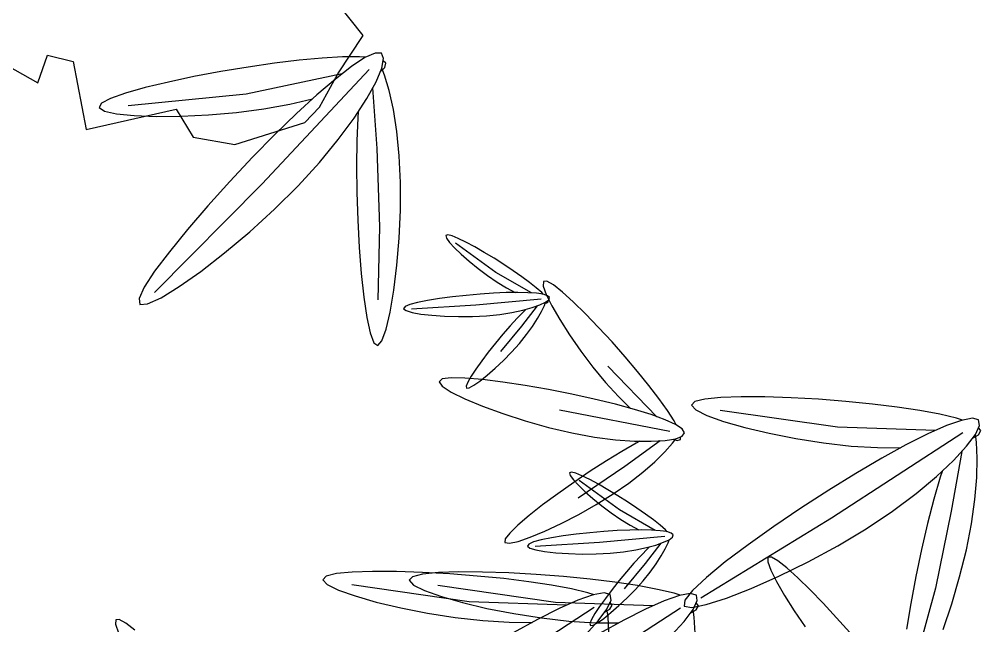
# Model space of a CAD drawing. Extents: x 302512 to 1034855, y -184136 to 410364.
# Drawn here: x 618865 to 622013, y 103171 to 105155 of the extents above; entities that cross this region are included whole.
import ezdxf

# ---------------------------------------------------------------- set-up
doc = ezdxf.new("R2010")
doc.units = 0
doc.header["$MEASUREMENT"] = 0
for name, color, linetype in [('LAYER3', 251, 'Continuous'), ('坐椅', 7, 'Continuous'), ('树', 80, 'Continuous'), ('绿化', 97, 'Continuous'), ('绿地', 3, 'Continuous'), ('铺地', 8, 'Continuous')]:
    doc.layers.add(name, color=color, linetype=linetype)
doc.styles.add('2', font='simplex.shx', dxfattribs={"width": 0.7, "height": 1.2})
doc.styles.add('DIM_FONT', font='SIMPLEX.shx', dxfattribs={"width": 0.8})
doc.styles.add('P5', font='', dxfattribs={"width": 0.8, "height": 4})
doc.styles.get('P5').set_extended_font_data('FangSong_GB2312')

# ---------------------------------------------------------------- blocks, each defined once
blk = doc.blocks.new('_F43BVI')
at = {"layer": '绿地'}
for p, q in [((-0.6254, 0.912), (-0.6301, 0.9103)), ((-0.6209, 0.9073), (-0.6254, 0.912)), ((-0.6121, 0.9016), (-0.6226, 0.9033)), ((-0.6194, 0.8989), (-0.6209, 0.9073)), ((-0.5908, 0.8957), (-0.6121, 0.9016)), ((-0.6469, 0.8927), (-0.652, 0.8856)), ((-0.5656, 0.8867), (-0.5908, 0.8957)), ((-0.652, 0.8856), (-0.6643, 0.8655)), ((-0.63, 0.8875), (-0.5744, 0.6792)), ((-0.606, 0.8783), (-0.5323, 0.839)), ((-0.5375, 0.8748), (-0.5656, 0.8867)), ((-0.5071, 0.8599), (-0.5375, 0.8748)), ((-0.6643, 0.8655), (-0.6776, 0.8409)), ((-0.6448, 0.8527), (-0.6909, 0.7259)), ((-0.4752, 0.8422), (-0.5071, 0.8599)), ((-0.6776, 0.8409), (-0.6918, 0.8126)), ((-0.5885, 0.8439), (-0.5817, 0.839)), ((-0.5817, 0.839), (-0.5555, 0.8212)), ((-0.5323, 0.839), (-0.4385, 0.7854)), ((-0.4428, 0.8219), (-0.4752, 0.8422)), ((-0.411, 0.8001), (-0.4428, 0.8219)), ((-0.6918, 0.8126), (-0.7064, 0.7813)), ((-0.5555, 0.8212), (-0.5264, 0.8026)), ((-0.6471, 0.7696), (-0.6369, 0.7999)), ((-0.5264, 0.8026), (-0.495, 0.7836)), ((-0.3809, 0.7776), (-0.411, 0.8001)), ((-0.495, 0.7836), (-0.4621, 0.7647)), ((-0.4385, 0.7854), (-0.3542, 0.73)), ((-0.7064, 0.7813), (-0.7212, 0.7477)), ((-0.6605, 0.7357), (-0.6471, 0.7696)), ((-0.4621, 0.7647), (-0.429, 0.7465)), ((-0.7212, 0.7477), (-0.7357, 0.7126)), ((-0.429, 0.7465), (-0.397, 0.7299)), ((-0.6764, 0.7009), (-0.6605, 0.7357)), ((-0.6909, 0.7259), (-0.7631, 0.5792)), ((-0.7357, 0.7126), (-0.7494, 0.6774)), ((-0.6939, 0.6665), (-0.6764, 0.7009)), ((-0.7494, 0.6774), (-0.7617, 0.6436)), ((-0.5744, 0.6792), (-0.5255, 0.4738)), ((-0.7122, 0.6338), (-0.6939, 0.6665)), ((-0.4168, 0.654), (-0.4419, 0.6431)), ((-0.7617, 0.6436), (-0.7721, 0.6124)), ((-0.4419, 0.6431), (-0.4666, 0.6317)), ((-0.7304, 0.6042), (-0.7122, 0.6338)), ((-0.4666, 0.6317), (-0.4899, 0.6204)), ((-0.7721, 0.6124), (-0.7799, 0.5854)), ((-0.4899, 0.6204), (-0.5109, 0.6094)), ((-0.7473, 0.579), (-0.7304, 0.6042)), ((-0.5284, 0.5994), (-0.5415, 0.5907)), ((-0.5109, 0.6094), (-0.5284, 0.5994)), ((-0.4692, 0.5906), (-0.4433, 0.5983)), ((-0.7799, 0.5854), (-0.7845, 0.564)), ((-0.5492, 0.5837), (-0.5504, 0.579)), ((-0.5415, 0.5907), (-0.5492, 0.5837)), ((-0.5148, 0.5798), (-0.4934, 0.5843)), ((-0.4934, 0.5843), (-0.4692, 0.5906)), ((-0.7623, 0.5597), (-0.7473, 0.579)), ((-0.5504, 0.579), (-0.5444, 0.5769)), ((-0.5444, 0.5769), (-0.5322, 0.5772)), ((-0.5322, 0.5772), (-0.5148, 0.5798)), ((-0.7845, 0.564), (-0.7855, 0.5497)), ((-0.7742, 0.5475), (-0.7623, 0.5597)), ((-0.7855, 0.5497), (-0.7821, 0.5439)), ((-0.7821, 0.5439), (-0.7742, 0.5475)), ((-0.7568, 0.5043), (-0.8323, 0.3687)), ((-0.8048, 0.504), (-0.8263, 0.4965)), ((-0.7855, 0.51), (-0.8048, 0.504)), ((-0.7691, 0.5143), (-0.7855, 0.51)), ((-0.7629, 0.5154), (-0.7691, 0.5143)), ((-0.7456, 0.5049), (-0.7422, 0.51)), ((-0.7421, 0.5146), (-0.7454, 0.5161)), ((-0.7405, 0.5026), (-0.745, 0.5088)), ((-0.7422, 0.51), (-0.7421, 0.5146)), ((-0.7819, 0.4936), (-0.8692, 0.4511)), ((-0.8263, 0.4965), (-0.8495, 0.4876)), ((-0.7324, 0.4889), (-0.7405, 0.5026)), ((-0.874, 0.4776), (-0.899, 0.4667)), ((-0.8495, 0.4876), (-0.874, 0.4776)), ((-0.749, 0.4875), (-0.7305, 0.4302)), ((-0.7239, 0.4717), (-0.7324, 0.4889)), ((-0.899, 0.4667), (-0.9237, 0.4554)), ((-0.7153, 0.4514), (-0.7239, 0.4717)), ((-0.5166, 0.4673), (-0.5213, 0.4656)), ((-0.5121, 0.4627), (-0.5166, 0.4673)), ((-0.9237, 0.4554), (-0.9471, 0.444)), ((-0.8486, 0.441), (-0.8247, 0.4519)), ((-0.8247, 0.4519), (-0.8042, 0.4624)), ((-0.7571, 0.4609), (-0.7561, 0.455)), ((-0.7561, 0.455), (-0.7514, 0.4327)), ((-0.707, 0.4285), (-0.7153, 0.4514)), ((-0.6385, 0.4514), (-0.6483, 0.4449)), ((-0.6215, 0.4528), (-0.6418, 0.3646)), ((-0.63, 0.4564), (-0.6385, 0.4514)), ((-0.6267, 0.4581), (-0.63, 0.4564)), ((-0.6121, 0.4545), (-0.6156, 0.4572)), ((-0.6053, 0.4482), (-0.6121, 0.4545)), ((-0.5033, 0.457), (-0.5138, 0.4587)), ((-0.5107, 0.4543), (-0.5121, 0.4627)), ((-0.482, 0.4511), (-0.5033, 0.457)), ((-0.9471, 0.444), (-0.968, 0.433)), ((-0.8742, 0.431), (-0.8486, 0.441)), ((-0.6338, 0.4428), (-0.6758, 0.4048)), ((-0.6483, 0.4449), (-0.6592, 0.4372)), ((-0.6144, 0.4447), (-0.5948, 0.4156)), ((-0.5977, 0.4399), (-0.6053, 0.4482)), ((-0.5896, 0.4299), (-0.5977, 0.4399)), ((-0.5432, 0.4409), (-0.5555, 0.4208)), ((-0.5381, 0.448), (-0.5432, 0.4409)), ((-0.5212, 0.4428), (-0.4656, 0.2346)), ((-0.968, 0.433), (-0.9856, 0.423)), ((-0.9005, 0.4219), (-0.8742, 0.431)), ((-0.7514, 0.4327), (-0.7457, 0.4085)), ((-0.7305, 0.4302), (-0.7088, 0.3556)), ((-0.6994, 0.4034), (-0.707, 0.4285)), ((-0.6707, 0.4284), (-0.6828, 0.4189)), ((-0.6592, 0.4372), (-0.6707, 0.4284)), ((-0.6147, 0.4285), (-0.6131, 0.4253)), ((-0.6131, 0.4253), (-0.6069, 0.4136)), ((-0.5813, 0.4184), (-0.5896, 0.4299)), ((-0.9987, 0.4143), (-1.0063, 0.4073)), ((-0.9856, 0.423), (-0.9987, 0.4143)), ((-0.9506, 0.4079), (-0.9264, 0.4142)), ((-0.9264, 0.4142), (-0.9005, 0.4219)), ((-0.6828, 0.4189), (-0.6951, 0.4087)), ((-0.6627, 0.4025), (-0.651, 0.4124)), ((-0.651, 0.4124), (-0.6413, 0.4217)), ((-0.6069, 0.4136), (-0.5997, 0.4009)), ((-0.5948, 0.4156), (-0.5705, 0.3773)), ((-0.573, 0.4056), (-0.5813, 0.4184)), ((-0.5555, 0.4208), (-0.5689, 0.3962)), ((-1.0063, 0.4073), (-1.0075, 0.4026)), ((-1.0075, 0.4026), (-1.0016, 0.4005)), ((-1.0016, 0.4005), (-0.9894, 0.4008)), ((-0.9894, 0.4008), (-0.9719, 0.4034)), ((-0.9787, 0.4003), (-0.9808, 0.4006)), ((-0.9791, 0.3942), (-0.978, 0.3977)), ((-0.978, 0.3977), (-0.9787, 0.4003)), ((-0.9719, 0.4034), (-0.9506, 0.4079)), ((-0.7457, 0.4085), (-0.7389, 0.3829)), ((-0.6758, 0.4048), (-0.7315, 0.3646)), ((-0.7071, 0.3983), (-0.7183, 0.3882)), ((-0.6951, 0.4087), (-0.7071, 0.3983)), ((-0.6927, 0.3766), (-0.6994, 0.4034)), ((-0.6754, 0.3927), (-0.6627, 0.4025)), ((-0.5997, 0.4009), (-0.5918, 0.3877)), ((-0.536, 0.408), (-0.5821, 0.2813)), ((-0.5649, 0.3917), (-0.573, 0.4056)), ((-1.0023, 0.3906), (-1.0121, 0.3842)), ((-0.9853, 0.3921), (-1.0056, 0.3039)), ((-0.9938, 0.3957), (-1.0023, 0.3906)), ((-0.9905, 0.3973), (-0.9938, 0.3957)), ((-0.9758, 0.3938), (-0.9794, 0.3965)), ((-0.9691, 0.3874), (-0.9758, 0.3938)), ((-0.9615, 0.3791), (-0.9691, 0.3874)), ((-0.7183, 0.3882), (-0.7283, 0.3787)), ((-0.6887, 0.3834), (-0.6754, 0.3927)), ((-0.5918, 0.3877), (-0.5833, 0.3742)), ((-0.5689, 0.3962), (-0.583, 0.3679)), ((-0.5574, 0.3773), (-0.5649, 0.3917)), ((-0.9976, 0.3821), (-1.0396, 0.3441)), ((-1.0229, 0.3764), (-1.0345, 0.3677)), ((-1.0121, 0.3842), (-1.0229, 0.3764)), ((-0.9782, 0.3839), (-0.9585, 0.3549)), ((-0.9534, 0.3692), (-0.9615, 0.3791)), ((-0.7389, 0.3829), (-0.7314, 0.3567)), ((-0.7283, 0.3787), (-0.7365, 0.3702)), ((-0.7144, 0.3674), (-0.7019, 0.3748)), ((-0.7019, 0.3748), (-0.6887, 0.3834)), ((-0.6872, 0.3494), (-0.6927, 0.3766)), ((-0.5833, 0.3742), (-0.5746, 0.361)), ((-0.5507, 0.3631), (-0.5574, 0.3773)), ((-1.0466, 0.3581), (-1.0589, 0.348)), ((-1.0345, 0.3677), (-1.0466, 0.3581)), ((-1.0148, 0.3517), (-1.005, 0.361)), ((-0.9784, 0.3677), (-0.9769, 0.3646)), ((-0.9769, 0.3646), (-0.9707, 0.3528)), ((-0.9451, 0.3577), (-0.9534, 0.3692)), ((-0.7424, 0.3632), (-0.7456, 0.358)), ((-0.7456, 0.358), (-0.7455, 0.3552)), ((-0.7365, 0.3702), (-0.7424, 0.3632)), ((-0.735, 0.3572), (-0.7257, 0.3614)), ((-0.7257, 0.3614), (-0.7144, 0.3674)), ((-0.6418, 0.3646), (-0.664, 0.2787)), ((-0.583, 0.3679), (-0.5977, 0.3366)), ((-0.5746, 0.361), (-0.566, 0.3485)), ((-0.5449, 0.3497), (-0.5507, 0.3631)), ((-1.0589, 0.348), (-1.0709, 0.3376)), ((-1.0264, 0.3418), (-1.0148, 0.3517)), ((-0.9707, 0.3528), (-0.9635, 0.3402)), ((-0.9585, 0.3549), (-0.9342, 0.3165)), ((-0.9367, 0.3448), (-0.9451, 0.3577)), ((-0.9287, 0.3309), (-0.9367, 0.3448)), ((-0.7455, 0.3552), (-0.7419, 0.355)), ((-0.7419, 0.355), (-0.735, 0.3572)), ((-0.7314, 0.3567), (-0.7234, 0.3307)), ((-0.6829, 0.3227), (-0.6872, 0.3494)), ((-0.566, 0.3485), (-0.5579, 0.3374)), ((-0.5541, 0.3545), (-0.5589, 0.3529)), ((-0.5497, 0.3499), (-0.5541, 0.3545)), ((-0.5409, 0.3442), (-0.5513, 0.3459)), ((-0.5482, 0.3415), (-0.5497, 0.3499)), ((-0.5404, 0.3377), (-0.5449, 0.3497)), ((-0.5384, 0.3249), (-0.5282, 0.3553)), ((-1.0396, 0.3441), (-1.0953, 0.3039)), ((-1.0709, 0.3376), (-1.0821, 0.3274)), ((-1.0524, 0.3226), (-1.0392, 0.332)), ((-1.0392, 0.332), (-1.0264, 0.3418)), ((-0.9635, 0.3402), (-0.9556, 0.327)), ((-0.5977, 0.3366), (-0.6124, 0.303)), ((-0.5756, 0.3352), (-0.5808, 0.3281)), ((-0.5579, 0.3374), (-0.5505, 0.3281)), ((-0.5195, 0.3383), (-0.5409, 0.3442)), ((-0.5374, 0.3279), (-0.5404, 0.3377)), ((-1.0821, 0.3274), (-1.0921, 0.3179)), ((-1.0657, 0.3141), (-1.0524, 0.3226)), ((-0.9556, 0.327), (-0.9471, 0.3135)), ((-0.9212, 0.3166), (-0.9287, 0.3309)), ((-0.7234, 0.3307), (-0.7152, 0.3061)), ((-0.6798, 0.2979), (-0.6829, 0.3227)), ((-0.5808, 0.3281), (-0.593, 0.308)), ((-0.5587, 0.33), (-0.5031, 0.1218)), ((-0.5518, 0.2911), (-0.5384, 0.3249)), ((-0.5505, 0.3281), (-0.5444, 0.3213)), ((-0.5444, 0.3213), (-0.5397, 0.3175)), ((-0.5362, 0.3209), (-0.5374, 0.3279)), ((-0.5369, 0.3173), (-0.5362, 0.3209)), ((-1.1003, 0.3094), (-1.1062, 0.3024)), ((-1.0921, 0.3179), (-1.1003, 0.3094)), ((-1.0895, 0.3007), (-1.0782, 0.3067)), ((-1.0782, 0.3067), (-1.0657, 0.3141)), ((-0.9471, 0.3135), (-0.9384, 0.3002)), ((-0.9144, 0.3023), (-0.9212, 0.3166)), ((-0.7152, 0.3061), (-0.707, 0.2839)), ((-0.593, 0.308), (-0.6064, 0.2835)), ((-0.5397, 0.3175), (-0.5369, 0.3173)), ((-1.1062, 0.3024), (-1.1094, 0.2973)), ((-1.1094, 0.2973), (-1.1093, 0.2945)), ((-1.1093, 0.2945), (-1.1056, 0.2942)), ((-1.1056, 0.2942), (-1.0988, 0.2964)), ((-1.0988, 0.2964), (-1.0895, 0.3007)), ((-1.0056, 0.3039), (-1.0278, 0.218)), ((-0.9384, 0.3002), (-0.9298, 0.2878)), ((-0.9087, 0.2889), (-0.9144, 0.3023)), ((-0.6782, 0.2761), (-0.6798, 0.2979)), ((-0.6124, 0.303), (-0.6269, 0.268)), ((-0.5735, 0.2952), (-0.6196, 0.1685)), ((-1.3608, 0.2896), (-1.3651, 0.2869)), ((-1.3554, 0.2862), (-1.3608, 0.2896)), ((-1.3455, 0.2827), (-1.3561, 0.2819)), ((-1.352, 0.2784), (-1.3554, 0.2862)), ((-1.3234, 0.2821), (-1.3455, 0.2827)), ((-1.2968, 0.2794), (-1.3234, 0.2821)), ((-1.2666, 0.2745), (-1.2968, 0.2794)), ((-0.9298, 0.2878), (-0.9217, 0.2766)), ((-0.9042, 0.277), (-0.9087, 0.2889)), ((-0.707, 0.2839), (-0.6994, 0.2652)), ((-0.5821, 0.2813), (-0.6544, 0.1346)), ((-0.6064, 0.2835), (-0.6206, 0.2552)), ((-0.5676, 0.2563), (-0.5518, 0.2911)), ((-1.3771, 0.2657), (-1.3804, 0.2576)), ((-1.2335, 0.2673), (-1.2666, 0.2745)), ((-1.1984, 0.2578), (-1.2335, 0.2673)), ((-0.9217, 0.2766), (-0.9143, 0.2674)), ((-0.9143, 0.2674), (-0.9081, 0.2606)), ((-0.9012, 0.2672), (-0.9042, 0.277)), ((-0.9, 0.2601), (-0.9012, 0.2672)), ((-0.6994, 0.2652), (-0.6924, 0.251)), ((-0.6779, 0.2585), (-0.6782, 0.2761)), ((-0.6269, 0.268), (-0.6406, 0.2328)), ((-1.3804, 0.2576), (-1.3875, 0.2351)), ((-1.3595, 0.2647), (-1.2557, 0.0758)), ((-1.334, 0.2615), (-1.253, 0.241)), ((-1.1621, 0.2459), (-1.1984, 0.2578)), ((-0.9081, 0.2606), (-0.9035, 0.2568)), ((-0.9035, 0.2568), (-0.9007, 0.2565)), ((-0.9007, 0.2565), (-0.9, 0.2601)), ((-0.6792, 0.2463), (-0.6779, 0.2585)), ((-0.6206, 0.2552), (-0.6352, 0.2238)), ((-0.5852, 0.2219), (-0.5676, 0.2563)), ((-1.253, 0.241), (-1.1491, 0.2114)), ((-1.1259, 0.2322), (-1.1621, 0.2459)), ((-0.6924, 0.251), (-0.6866, 0.2425)), ((-0.6866, 0.2425), (-0.6821, 0.2407)), ((-0.6821, 0.2407), (-0.6792, 0.2463)), ((-0.5759, 0.2122), (-0.5657, 0.2425)), ((-1.3875, 0.2351), (-1.3946, 0.2081)), ((-1.3655, 0.2274), (-1.38, 0.0933)), ((-1.3088, 0.2323), (-1.301, 0.2291)), ((-1.301, 0.2291), (-1.2713, 0.2182)), ((-1.0914, 0.2176), (-1.1259, 0.2322)), ((-0.6406, 0.2328), (-0.6529, 0.1989)), ((-1.2713, 0.2182), (-1.2386, 0.2071)), ((-1.0599, 0.2029), (-1.0914, 0.2176)), ((-0.6352, 0.2238), (-0.65, 0.1902)), ((-0.6035, 0.1891), (-0.5852, 0.2219)), ((-0.5893, 0.1783), (-0.5759, 0.2122)), ((-1.3946, 0.2081), (-1.4016, 0.1772)), ((-1.2386, 0.2071), (-1.2036, 0.1962)), ((-1.1491, 0.2114), (-1.054, 0.1778)), ((-1.033, 0.1888), (-1.0599, 0.2029)), ((-0.6529, 0.1989), (-0.6633, 0.1677)), ((-1.2036, 0.1962), (-1.1671, 0.1856)), ((-1.1671, 0.1856), (-1.1307, 0.1759)), ((-1.0122, 0.1761), (-1.033, 0.1888)), ((-0.65, 0.1902), (-0.6645, 0.1552)), ((-0.6216, 0.1595), (-0.6035, 0.1891)), ((-1.4016, 0.1772), (-1.4083, 0.1433)), ((-1.348, 0.1462), (-1.3453, 0.1781)), ((-1.1307, 0.1759), (-1.0956, 0.1674)), ((-0.9988, 0.1656), (-1.0122, 0.1761)), ((-0.6052, 0.1435), (-0.5893, 0.1783)), ((-1.0956, 0.1674), (-1.0635, 0.1605)), ((-1.0635, 0.1605), (-1.0358, 0.1558)), ((-0.9943, 0.1581), (-0.9988, 0.1656)), ((-0.6196, 0.1685), (-0.6919, 0.0218)), ((-0.6633, 0.1677), (-0.6711, 0.1408)), ((-0.6386, 0.1344), (-0.6216, 0.1595)), ((-1.3529, 0.1101), (-1.348, 0.1462)), ((-1.0358, 0.1558), (-1.0141, 0.1535)), ((-1.0141, 0.1535), (-0.9997, 0.1541)), ((-0.9997, 0.1541), (-0.9943, 0.1581)), ((-0.6645, 0.1552), (-0.6782, 0.12)), ((-1.4083, 0.1433), (-1.4146, 0.1072)), ((-0.6711, 0.1408), (-0.6758, 0.1194)), ((-0.6535, 0.115), (-0.6386, 0.1344)), ((-0.6227, 0.1091), (-0.6052, 0.1435)), ((-0.6782, 0.12), (-0.6905, 0.0861)), ((-0.6758, 0.1194), (-0.6767, 0.1051)), ((-1.4146, 0.1072), (-1.4203, 0.0697)), ((-1.3599, 0.0725), (-1.3529, 0.1101)), ((-0.6654, 0.1028), (-0.6535, 0.115)), ((-0.641, 0.0764), (-0.6227, 0.1091)), ((-1.38, 0.0933), (-1.4151, -0.0664)), ((-0.6767, 0.1051), (-0.6734, 0.0992)), ((-0.6734, 0.0992), (-0.6654, 0.1028)), ((-0.6905, 0.0861), (-0.7008, 0.055)), ((-1.4203, 0.0697), (-1.4252, 0.0322)), ((-1.3687, 0.0349), (-1.3599, 0.0725)), ((-1.2557, 0.0758), (-1.1591, -0.1119)), ((-0.6591, 0.0467), (-0.641, 0.0764)), ((-0.7008, 0.055), (-0.7086, 0.028)), ((-0.6761, 0.0216), (-0.6591, 0.0467)), ((-1.4252, 0.0322), (-1.429, -0.0036)), ((-1.3787, -0.0013), (-1.3687, 0.0349)), ((-0.7086, 0.028), (-0.7133, 0.0066)), ((-0.691, 0.0022), (-0.6761, 0.0216)), ((-0.7133, 0.0066), (-0.7143, -0.0077)), ((-0.7029, -0.01), (-0.691, 0.0022)), ((-1.429, -0.0036), (-1.4317, -0.0364)), ((-1.3892, -0.0344), (-1.3787, -0.0013)), ((-0.7143, -0.0077), (-0.7109, -0.0136)), ((-0.7109, -0.0136), (-0.7029, -0.01)), ((-1.4317, -0.0364), (-1.4328, -0.0644)), ((-1.3997, -0.0629), (-1.3892, -0.0344)), ((-1.4328, -0.0644), (-1.4322, -0.0863)), ((-1.4095, -0.0852), (-1.3997, -0.0629)), ((-1.4322, -0.0863), (-1.4297, -0.1004)), ((-1.4182, -0.0999), (-1.4095, -0.0852)), ((-1.4297, -0.1004), (-1.4251, -0.1053)), ((-1.4251, -0.1053), (-1.4182, -0.0999)), ((-0.7383, -0.2906), (-0.746, -0.2975)), ((-0.7252, -0.2819), (-0.7383, -0.2906)), ((-0.746, -0.2975), (-0.7472, -0.3022)), ((-0.7472, -0.3022), (-0.7412, -0.3043)), ((-0.7412, -0.3043), (-0.729, -0.304))]:
    blk.add_line(p, q, dxfattribs=at)
for points in [[(-0.6122, 0.6873), (-0.6006, 0.6433), (-0.588, 0.5998), (-0.5751, 0.5584), (-0.5624, 0.5212), (-0.5502, 0.4898), (-0.5391, 0.466), (-0.5296, 0.4516), (-0.5222, 0.4485), (-0.5172, 0.4577), (-0.5147, 0.478), (-0.5145, 0.5073), (-0.5166, 0.5437), (-0.5208, 0.5851), (-0.5272, 0.6297), (-0.5355, 0.6753), (-0.5456, 0.72), (-0.5575, 0.7621), (-0.5705, 0.8005), (-0.5841, 0.8346), (-0.5978, 0.8636), (-0.6108, 0.8868), (-0.6226, 0.9034), (-0.6326, 0.9126), (-0.6402, 0.9138), (-0.645, 0.9065), (-0.647, 0.8913), (-0.6465, 0.8692), (-0.6436, 0.8411), (-0.6385, 0.8079), (-0.6314, 0.7706), (-0.6226, 0.7301)], [(-0.8478, 0.3918), (-0.8638, 0.3632), (-0.8791, 0.3344), (-0.8931, 0.3065), (-0.9052, 0.2809), (-0.9146, 0.2585), (-0.9208, 0.2406), (-0.9231, 0.2285), (-0.9208, 0.2231), (-0.9136, 0.2254), (-0.9021, 0.2346), (-0.8873, 0.2497), (-0.8702, 0.2696), (-0.8517, 0.2932), (-0.8327, 0.3194), (-0.8141, 0.3471), (-0.797, 0.3754), (-0.782, 0.4031), (-0.7695, 0.4295), (-0.7595, 0.454), (-0.7521, 0.4758), (-0.7472, 0.4943), (-0.745, 0.5088), (-0.7456, 0.5186), (-0.7489, 0.523), (-0.755, 0.5216), (-0.7637, 0.5148), (-0.7745, 0.5031), (-0.787, 0.4871), (-0.801, 0.4673), (-0.816, 0.4445), (-0.8317, 0.4191)], [(-0.6543, 0.375), (-0.6586, 0.3564), (-0.6625, 0.3378), (-0.6658, 0.3199), (-0.6684, 0.3036), (-0.6701, 0.2895), (-0.6706, 0.2785), (-0.6699, 0.2713), (-0.6678, 0.2687), (-0.6641, 0.2711), (-0.6592, 0.2782), (-0.6534, 0.289), (-0.647, 0.3029), (-0.6404, 0.3191), (-0.634, 0.3369), (-0.6281, 0.3555), (-0.6231, 0.3741), (-0.6192, 0.392), (-0.6165, 0.4089), (-0.6149, 0.4242), (-0.6142, 0.4376), (-0.6145, 0.4488), (-0.6156, 0.4572), (-0.6175, 0.4627), (-0.6201, 0.4646), (-0.6233, 0.4628), (-0.6271, 0.4576), (-0.6312, 0.4493), (-0.6356, 0.4383), (-0.6403, 0.425), (-0.645, 0.4097), (-0.6497, 0.393)], [(-1.018, 0.3143), (-1.0223, 0.2957), (-1.0263, 0.277), (-1.0296, 0.2592), (-1.0322, 0.2428), (-1.0338, 0.2288), (-1.0344, 0.2178), (-1.0337, 0.2106), (-1.0316, 0.2079), (-1.0279, 0.2104), (-1.023, 0.2174), (-1.0171, 0.2283), (-1.0108, 0.2422), (-1.0042, 0.2584), (-0.9978, 0.2762), (-0.9919, 0.2947), (-0.9869, 0.3133), (-0.983, 0.3313), (-0.9803, 0.3481), (-0.9786, 0.3634), (-0.978, 0.3769), (-0.9783, 0.388), (-0.9794, 0.3965), (-0.9813, 0.4019), (-0.9839, 0.4039), (-0.9871, 0.4021), (-0.9908, 0.3969), (-0.995, 0.3885), (-0.9994, 0.3775), (-1.004, 0.3642), (-1.0088, 0.349), (-1.0135, 0.3322)], [(-1.2944, 0.0746), (-1.2725, 0.0347), (-1.2499, -0.0046), (-1.2275, -0.0416), (-1.2062, -0.0748), (-1.1869, -0.1024), (-1.1704, -0.1228), (-1.1578, -0.1345), (-1.1498, -0.1358), (-1.1472, -0.1256), (-1.1496, -0.1053), (-1.1564, -0.0768), (-1.1671, -0.042), (-1.1812, -0.0028), (-1.198, 0.039), (-1.217, 0.0813), (-1.2375, 0.1223), (-1.2591, 0.1603), (-1.281, 0.1945), (-1.3023, 0.2244), (-1.3225, 0.2493), (-1.3407, 0.2686), (-1.3561, 0.2819), (-1.368, 0.2885), (-1.3758, 0.2879), (-1.3787, 0.2796), (-1.377, 0.2644), (-1.3711, 0.2431), (-1.3616, 0.2165), (-1.3487, 0.1855), (-1.3329, 0.1509), (-1.3147, 0.1137)]]:
    blk.add_lwpolyline(points, close=True, dxfattribs=at)
for points in [[(-0.489, 0.419), (-0.502, 0.4421), (-0.5138, 0.4587), (-0.5238, 0.468), (-0.5315, 0.4692), (-0.5363, 0.4619), (-0.5383, 0.4467), (-0.5377, 0.4246), (-0.5348, 0.3965), (-0.5297, 0.3633), (-0.5226, 0.326)], [(-0.5265, 0.3062), (-0.5395, 0.3293), (-0.5514, 0.3459), (-0.5614, 0.3552), (-0.569, 0.3564), (-0.5738, 0.3491), (-0.5758, 0.3339), (-0.5753, 0.3118), (-0.5723, 0.2837), (-0.5672, 0.2505), (-0.5602, 0.2132)]]:
    blk.add_lwpolyline(points, dxfattribs=at)
at = {"style": 'DIM_FONT', "width": 0.7, "flags": 9}
for tag in ['YSIZE', 'XSIZE']:
    blk.add_attdef(tag, (0, 0), '', height=0.5, dxfattribs=at)
blk = doc.blocks.new('ZU')
at = {"layer": '绿地', "xscale": 1.5, "yscale": 1.5, "zscale": 0.001, "rotation": 260.5308552460376}
blk.add_blockref('_F43BVI', (-0.8522, 0.1655), dxfattribs=at)
blk = doc.blocks.new('A$C0B5A7686')
at = {"layer": '树', "linetype": 'ByBlock', "xscale": 640, "yscale": 640, "zscale": 640, "rotation": 151.15692544915}
blk.add_blockref('ZU', (642.8, 1492.6), dxfattribs=at)
blk = doc.blocks.new('A$C750B0621')
at = {"layer": '树'}
blk.add_blockref('A$C0B5A7686', (0, 0), dxfattribs=at)
blk = doc.blocks.new('A$C5AB93D8E')
at = {"layer": '绿化', "xscale": 0.8, "yscale": 0.8, "zscale": 0.8}
blk.add_blockref('A$C750B0621', (0, 0), dxfattribs=at)
blk = doc.blocks.new('A$C68DB62A4')
at = {"layer": '绿化', "rotation": 236.3690562220917}
blk.add_blockref('A$C5AB93D8E', (801.7, 2393.5), dxfattribs=at)
blk = doc.blocks.new('_F37GYG')
at = {"layer": '绿化', "linetype": 'ByBlock', "xscale": 0.2867748092958204, "yscale": 0.2867748092958204, "zscale": 0.2867748092958204}
blk.add_blockref('A$C68DB62A4', (-306.06, -300.5), dxfattribs=at)
at = {"style": 'DIM_FONT', "width": 0.8, "flags": 9}
for tag in ['YSIZE', 'XSIZE']:
    blk.add_attdef(tag, (0, 0), '', height=0.5, dxfattribs=at)
blk = doc.blocks.new('_F1IRU')
at = {"layer": '绿化'}
blk.add_lwpolyline([(0.0969, -1.3774), (0.2026, -1.4711), (0.2344, -1.4197), (0.284, -1.4439), (0.2799, -1.5875), (0.4714, -1.5867), (0.494, -1.6511), (0.5752, -1.6846), (0.7268, -1.6704), (0.7637, -1.6459), (0.8159, -1.587), (0.8843, -1.5204), (0.81, -1.368)], dxfattribs=at)
at = {"style": '2', "width": 0.7, "flags": 9}
for tag in ['YSIZE', 'XSIZE']:
    blk.add_attdef(tag, (0, 0), '', height=1.2, rotation=0.5, dxfattribs=at)
blk = doc.blocks.new('_F10BZJ')
at = {"layer": '铺地', "xscale": 1.0935, "yscale": 1.0935, "zscale": 1.0935}
blk.add_blockref('_F1IRU', (0, 0), dxfattribs=at)
at = {"style": 'DIM_FONT', "width": 0.8, "flags": 9}
for tag in ['YSIZE', 'XSIZE']:
    blk.add_attdef(tag, (0, 0), '', height=0.5, dxfattribs=at)
blk = doc.blocks.new('_F10EZC')
at = {"layer": 'LAYER3', "xscale": 1000, "yscale": 1000, "zscale": 1000, "rotation": 8.124167206954386}
blk.add_blockref('_F10BZJ', (0, 0), dxfattribs=at)
at = {"style": 'P5', "width": 0.8, "flags": 9}
for tag in ['XSIZE', 'YSIZE']:
    blk.add_attdef(tag, (0, 0), '', height=4, rotation=331.3521, dxfattribs=at)

msp = doc.modelspace()

# ---------------------------------------------------------------- block references
at = {"layer": '坐椅', "xscale": 10.78272, "yscale": 10.78272, "zscale": 10.78272}
msp.add_blockref('_F37GYG', (620358.7, 101325.4, -116953.2), dxfattribs=at)
at = {"layer": '绿地', "xscale": 1.44, "yscale": 1.44, "zscale": 1.44, "rotation": 4.248435238497092}
msp.add_blockref('_F10EZC', (618118.3, 107142.1), dxfattribs=at)

doc.saveas('drawing.dxf')
